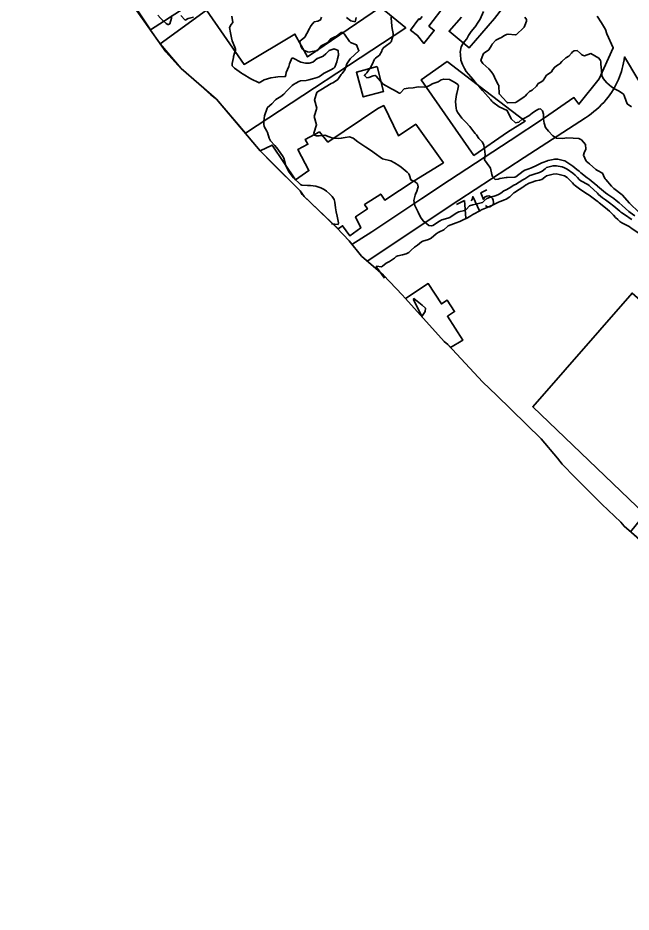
# Model space of a CAD drawing. Header units: metres. Extents: x 307586 to 320046, y 7427249 to 7434250.
# Drawn here: x 308293.8 to 308441.9, y 7432909.8 to 7433125.8 of the extents above; entities that cross this region are included whole.
import ezdxf
from ezdxf.enums import TextEntityAlignment as Align

# ---------------------------------------------------------------- set-up
doc = ezdxf.new("R2010")
doc.units = ezdxf.units.M
doc.header["$MEASUREMENT"] = 0
for name, color, linetype in [('Area', 45, 'Continuous'), ('Cotas', 45, 'Continuous'), ('Curvas de Nivel 1m', 11, 'Continuous'), ('Curvas de Nivel 5m', 15, 'Continuous'), ('Edificações', 30, 'Continuous'), ('Vias Primárias', 230, 'Continuous')]:
    doc.layers.add(name, color=color, linetype=linetype)
doc.styles.add('Style-STANDARD', font='STANDARD.shx')

msp = doc.modelspace()

# ---------------------------------------------------------------- linework, layer by layer
at = {"layer": 'Area'}
msp.add_polyline3d([(308445.55, 7432998.45, 721.14), (308440.23, 7433003.01, 716.93), (308439.45, 7433003.99, 716.65), (308434.88, 7433008.36, 716.73), (308428.43, 7433014.77, 716.54), (308425.3, 7433018.02, 716.58), (308424.14, 7433019.49, 716.45), (308420.21, 7433024.13, 719.23), (308409.42, 7433034.7, 716.76), (308406.12, 7433037.85, 716.66), (308397.68, 7433046.91, 721.64), (308396.79, 7433047.64, 721.56), (308386.63, 7433058.92, 723.08), (308382.12, 7433063.65, 716.79), (308380.82, 7433064.78, 715.53), (308376.82, 7433068.24, 715.43), (308373.82, 7433071.99, 718.68), (308370.9, 7433075.15, 718.38), (308362.48, 7433083.18, 720.16), (308362.02, 7433084.06, 720.33), (308355.35, 7433090.67, 715.99), (308352.37, 7433093.74, 720.06), (308341.8, 7433106.19, 719.51), (308340.44, 7433107.27, 720.37), (308332.53, 7433114.3, 719.93), (308329.57, 7433117.64, 719.85), (308324.36, 7433125.05, 719.86), (308322.52, 7433127.51, 721.21)], dxfattribs=at)
at = {"layer": 'Curvas de Nivel 1m', "flags": 128}
for points, elevation in [([(308406.3, 7433127.36), (308405.47, 7433125.54), (308405.02, 7433124.8), (308404.25, 7433123.66), (308404.21, 7433123.6), (308404.18, 7433123.56), (308403.28, 7433122.53), (308402.67, 7433121.58), (308402.52, 7433121.29), (308402.22, 7433120.79), (308401.69, 7433120.1), (308401.33, 7433119.59), (308400.93, 7433118.86), (308400.68, 7433117.59), (308400.69, 7433117.09), (308400.84, 7433115.59), (308401.18, 7433114.56), (308401.67, 7433113.58), (308402.13, 7433112.89), (308403.2, 7433111.57), (308404.1, 7433110.55), (308404.96, 7433109.55), (308405.47, 7433108.93), (308406.07, 7433108.26), (308406.74, 7433107.52), (308408.05, 7433106.01), (308408.29, 7433105.75), (308408.56, 7433105.5), (308410.03, 7433104.38), (308412.01, 7433103.46), (308412.99, 7433101.45), (308413.98, 7433100.51), (308414.8, 7433100.61), (308415.74, 7433101.41), (308415.99, 7433101.56), (308417.22, 7433102.18), (308418.01, 7433102.79), (308418.85, 7433103.38), (308419.58, 7433103.81), (308420.02, 7433103.86), (308420.55, 7433103.35), (308420.79, 7433102.57), (308420.79, 7433101.35), (308420.93, 7433100.4), (308421.26, 7433099.35), (308421.95, 7433098.44), (308423.06, 7433097.33), (308423.94, 7433096.78), (308425.34, 7433096.7), (308425.94, 7433096.78), (308426.4, 7433096.82), (308427.94, 7433096.81), (308429.35, 7433096.66), (308429.93, 7433096.4), (308430.94, 7433095.23), (308431.04, 7433094.09), (308430.57, 7433093.23), (308430.43, 7433092.69), (308431.1, 7433091.23), (308431.86, 7433090.57), (308433.42, 7433089.2), (308433.84, 7433088.94), (308435.01, 7433088.36), (308435.51, 7433087.17), (308435.63, 7433086.99), (308435.82, 7433086.76), (308437.17, 7433085.16), (308437.8, 7433084.65), (308439.77, 7433083.12), (308441.51, 7433081.1), (308441.75, 7433080.85), (308443.62, 7433079.08)], 713), ([(308327.61, 7433126.48), (308328.27, 7433125.8), (308329.66, 7433124.45), (308330.05, 7433124.24), (308330.25, 7433124.26), (308330.38, 7433124.31), (308330.55, 7433124.44), (308330.97, 7433125.73), (308330.98, 7433126.43)], 716), ([(308333.19, 7433126.41), (308334.27, 7433125.29), (308334.95, 7433125.7), (308336.28, 7433126.02)], 716), ([(308345.5, 7433126.26), (308345.76, 7433124.76), (308345.38, 7433124.26), (308344.96, 7433123.55), (308345.18, 7433122.26), (308345.44, 7433121.03), (308345.62, 7433120.26), (308346.19, 7433118.75), (308346.39, 7433118.25), (308346.38, 7433118.05), (308346.17, 7433117.32), (308345.94, 7433116.48), (308345.89, 7433116.25), (308345.59, 7433114.81), (308345.61, 7433114.26), (308346.13, 7433113.69), (308347.83, 7433112.52), (308348.11, 7433112.33), (308348.17, 7433112.29), (308348.26, 7433112.23), (308350.1, 7433111.13), (308352.08, 7433110.18), (308353.35, 7433110.9), (308354.1, 7433111.13), (308354.91, 7433111.33), (308356.1, 7433111.54), (308356.63, 7433111.6), (308358.11, 7433111.68), (308358.5, 7433111.71), (308358.53, 7433112.1), (308358.64, 7433112.62), (308359.25, 7433114.09), (308359.46, 7433114.77), (308360.02, 7433116.08), (308360.16, 7433116.14), (308360.34, 7433116.08), (308362.15, 7433115.18), (308363.26, 7433114.93), (308364.15, 7433114.88), (308365.07, 7433115.1), (308366.12, 7433116.01), (308366.15, 7433116.03), (308366.16, 7433116.03), (308367.54, 7433116.62), (308368.17, 7433117.13), (308369.05, 7433117.98), (308370.19, 7433118.38), (308371.2, 7433117.95), (308371.25, 7433116.87), (308371.04, 7433115.95), (308370.87, 7433115.24), (308370.36, 7433113.96), (308370.27, 7433113.82), (308370.13, 7433113.7), (308369.41, 7433113.25), (308368.12, 7433112.65), (308367.68, 7433112.43), (308367.12, 7433112), (308366.51, 7433111.6), (308366.1, 7433111.44), (308364.98, 7433111.14), (308364.09, 7433110.84), (308363.44, 7433110.7), (308362.09, 7433110.61), (308361.66, 7433110.49), (308360.96, 7433110.07), (308360.42, 7433109.73), (308360.08, 7433109.47), (308358.73, 7433108.1), (308358.06, 7433107.38), (308357.36, 7433106.81), (308356.16, 7433106.13), (308356.09, 7433106.08), (308356.04, 7433106.02), (308355.13, 7433105.04), (308354.14, 7433104.15), (308354.07, 7433104.09), (308354.01, 7433103.99), (308353.38, 7433102.16), (308353.22, 7433100.92), (308353.24, 7433100.16), (308353.35, 7433099.56), (308353.95, 7433098.45), (308354.08, 7433098.15), (308354.52, 7433096.75), (308354.88, 7433096.15), (308355.91, 7433095.04), (308356.64, 7433094.12), (308357.87, 7433092.29), (308357.95, 7433092.18), (308357.98, 7433092.11), (308358.03, 7433091.95), (308358.57, 7433090.1), (308359.36, 7433088.56), (308360.42, 7433087.16), (308362.05, 7433085.55), (308362.42, 7433085.43), (308363.79, 7433085.38), (308364.5, 7433085.32), (308365.79, 7433085.16), (308367.01, 7433084.77), (308367.78, 7433084.4), (308368.35, 7433083.98), (308369.13, 7433083.33), (308369.76, 7433082.7), (308370.2, 7433081.96), (308370.35, 7433081.35), (308370.51, 7433079.95), (308370.69, 7433078.98), (308370.93, 7433077.95), (308371.3, 7433076.33), (308371.17, 7433075.96), (308369.57, 7433076.08)], 716), ([(308384.01, 7433126.08), (308384.01, 7433125.8), (308384.15, 7433123.9), (308384.16, 7433123.8), (308384.25, 7433123.25), (308384.49, 7433122.06), (308384.49, 7433121.8), (308384.44, 7433121.59), (308384.22, 7433120.85), (308383.95, 7433120.06), (308383.75, 7433119.8), (308382.85, 7433119.16), (308382.19, 7433118.71), (308381.82, 7433118.19), (308381.7, 7433117.82), (308381.16, 7433116.84), (308380.17, 7433116.07), (308379.94, 7433115.84), (308379.4, 7433114.59), (308378.99, 7433113.86), (308378.12, 7433112.56), (308377.78, 7433112.21), (308377.52, 7433111.88), (308378.11, 7433111.38), (308378.57, 7433111.4), (308379.63, 7433111.85), (308380.11, 7433111.94), (308380.25, 7433111.84), (308382.08, 7433109.82), (308384.07, 7433108.69), (308384.67, 7433108.39), (308385.67, 7433107.78), (308385.95, 7433107.66), (308386.06, 7433107.67), (308386.15, 7433107.68), (308386.24, 7433107.77), (308387.15, 7433108.68), (308388.07, 7433108.84), (308389.31, 7433108.96), (308390.08, 7433109.1), (308390.64, 7433109.15), (308392.08, 7433109.12), (308392.58, 7433109.19), (308393.53, 7433109.69), (308393.88, 7433109.89), (308394.09, 7433109.98), (308395.34, 7433110.42), (308396.1, 7433110.84), (308396.68, 7433111.07), (308398.1, 7433110.92), (308399.55, 7433110.14), (308400.08, 7433109.74), (308400.2, 7433109.6), (308400.24, 7433109.44), (308400.07, 7433108.59), (308399.83, 7433107.6), (308399.76, 7433107.31), (308399.54, 7433105.61), (308399.69, 7433103.94), (308399.75, 7433103.6), (308399.82, 7433103.41), (308400.01, 7433103.07), (308401.07, 7433101.59), (308401.98, 7433100.62), (308402.98, 7433099.57), (308403.95, 7433098.33), (308404.29, 7433097.9), (308404.57, 7433097.55), (308405.12, 7433096.73), (308405.93, 7433095.89), (308406.23, 7433095.53), (308406.33, 7433095.12), (308406.62, 7433093.52), (308406.65, 7433092.76), (308406.56, 7433091.52), (308407.85, 7433089.74), (308407.98, 7433089.51), (308408.31, 7433087.99), (308408.46, 7433087.5), (308409.14, 7433086.82), (308409.82, 7433086.9), (308410.26, 7433087.03), (308411.82, 7433087.3), (308411.98, 7433087.3), (308413.82, 7433087.36), (308414.06, 7433087.44), (308415.84, 7433088.8), (308416.23, 7433089.01), (308417.25, 7433089.4), (308417.67, 7433089.57), (308417.85, 7433089.64), (308419.07, 7433090.15), (308419.86, 7433090.56), (308420.39, 7433090.83), (308421.71, 7433091.34), (308421.83, 7433091.39), (308421.87, 7433091.4), (308423.49, 7433091.71), (308423.88, 7433091.74), (308424.26, 7433091.7), (308425.87, 7433091.33), (308425.94, 7433091.29), (308427.85, 7433090.01), (308428.86, 7433089.25), (308429.39, 7433088.79), (308429.83, 7433088.4), (308431.32, 7433087.23), (308431.82, 7433086.84), (308433.68, 7433085.32), (308433.8, 7433085.23), (308433.82, 7433085.22), (308433.84, 7433085.2), (308435.78, 7433083.54), (308436.28, 7433083.16), (308437.76, 7433082.19), (308438.35, 7433081.73), (308439.02, 7433081.13), (308439.74, 7433080.5), (308441.4, 7433079.1), (308441.72, 7433078.84), (308442.81, 7433077.99)], 714), ([(308416.29, 7433126.05), (308416.63, 7433125.41), (308416.66, 7433125.02), (308416.26, 7433123.96), (308416.08, 7433123.59), (308415.96, 7433123.41), (308414.24, 7433121.8), (308413.94, 7433121.74), (308412.24, 7433121.93), (308411.86, 7433121.84), (308411.21, 7433121.47), (308410.6, 7433121.1), (308410.22, 7433120.94), (308409.28, 7433120.43), (308408.39, 7433119.51), (308408.2, 7433119.13), (308407.56, 7433118.14), (308406.76, 7433117.52), (308406.4, 7433117.31), (308406.18, 7433117.05), (308405.63, 7433115.54), (308406.15, 7433114.85), (308407.57, 7433113.52), (308408.13, 7433112.88), (308408.68, 7433112.06), (308408.92, 7433111.5), (308409.76, 7433109.81), (308409.98, 7433109.48), (308410, 7433109.4), (308410.04, 7433107.48), (308410.05, 7433107.46), (308410.06, 7433107.45), (308411.93, 7433105.46), (308412.04, 7433105.38), (308412.18, 7433105.32), (308414.04, 7433105.4), (308414.08, 7433105.4), (308414.15, 7433105.44), (308416.06, 7433106.68), (308416.43, 7433107.04), (308416.73, 7433107.4), (308417.43, 7433108.04), (308418.07, 7433108.4), (308419.07, 7433109.38), (308419.49, 7433109.97), (308420.1, 7433110.28), (308420.71, 7433110.75), (308421.12, 7433111.35), (308421.5, 7433111.97), (308422.12, 7433112.38), (308422.69, 7433112.77), (308423.07, 7433113.33), (308423.5, 7433113.97), (308424.15, 7433114.39), (308424.71, 7433114.75), (308425.22, 7433115.3), (308426.17, 7433116.18), (308426.86, 7433116.6), (308427.54, 7433117.28), (308427.81, 7433117.65), (308428.19, 7433117.91), (308428.88, 7433117.95), (308429.7, 7433117.25), (308429.94, 7433117), (308430.18, 7433116.83), (308430.7, 7433116.71), (308432.18, 7433117.22), (308434.17, 7433116.13), (308434.51, 7433115.54), (308434.59, 7433115.19), (308434.66, 7433114.69), (308434.78, 7433113.19), (308434.85, 7433111.92), (308435.16, 7433111.18), (308436.1, 7433110.17), (308437.17, 7433109.16), (308438.08, 7433108.58), (308439.06, 7433108.12), (308440.07, 7433107.44), (308440.29, 7433107.12), (308440.37, 7433106.81), (308441.01, 7433105.11), (308442.03, 7433104.35)], 712), ([(308382.37, 7433062.96), (308380.47, 7433065.65), (308380.48, 7433065.89), (308381.65, 7433065.73), (308381.86, 7433065.82), (308382.8, 7433066.58), (308383.57, 7433066.96), (308384.76, 7433067.78), (308385.2, 7433068.17), (308385.59, 7433068.33), (308386.73, 7433068.63), (308387.6, 7433068.85), (308388.23, 7433069.12), (308388.83, 7433069.73), (308389.62, 7433070.46), (308390.38, 7433070.96), (308391.31, 7433071.7), (308391.49, 7433071.85), (308391.63, 7433071.9), (308393.04, 7433072.29), (308393.64, 7433072.62), (308394.83, 7433073.66), (308395.31, 7433074), (308395.66, 7433074.13), (308396.69, 7433074.62), (308397.68, 7433075.56), (308397.72, 7433075.59), (308397.78, 7433075.63), (308399.69, 7433076.36), (308400.6, 7433076.68), (308401.7, 7433077.19), (308401.96, 7433077.32), (308402.4, 7433077.57), (308403.24, 7433078.03), (308403.71, 7433078.3), (308405.53, 7433079.34), (308405.72, 7433079.43), (308405.79, 7433079.46), (308405.93, 7433079.53), (308407.19, 7433080.06), (308407.73, 7433080.28), (308408.59, 7433080.64), (308409.75, 7433081.2), (308409.94, 7433081.29), (308410.34, 7433081.47), (308411.34, 7433081.88), (308411.76, 7433082.06), (308412.62, 7433082.59), (308413.45, 7433083.44), (308413.62, 7433083.6), (308413.78, 7433083.69), (308414.86, 7433084.36), (308415.8, 7433084.98), (308416.06, 7433085.14), (308416.46, 7433085.4), (308417.32, 7433085.88), (308417.81, 7433086.1), (308418.89, 7433086.45), (308419.82, 7433086.62), (308420.36, 7433086.81), (308421.09, 7433087.35), (308421.53, 7433087.64), (308421.83, 7433087.76), (308423.1, 7433088.05), (308423.83, 7433088.14), (308424.55, 7433088.03), (308425.83, 7433087.66), (308426.47, 7433087.28), (308427.81, 7433085.95), (308428.14, 7433085.6), (308428.51, 7433085.26), (308429.79, 7433084.3), (308431.43, 7433083.22), (308431.77, 7433083), (308432.44, 7433082.54), (308433.76, 7433081.55), (308433.96, 7433081.4), (308434.23, 7433081.19), (308435.73, 7433079.94), (308436.7, 7433079.16), (308437.71, 7433078.16), (308438.2, 7433077.64), (308438.71, 7433077.13), (308439.22, 7433076.65), (308439.7, 7433076.35), (308441.3, 7433075.49), (308441.68, 7433075.24), (308441.89, 7433075.1), (308443.67, 7433073.89)], 716)]:
    msp.add_lwpolyline(points, dxfattribs=dict(at, elevation=elevation))
at = {"layer": 'Curvas de Nivel 1m', "elevation": 717, "flags": 128}
msp.add_lwpolyline([(308391.41, 7433053.7), (308389.4, 7433057.79), (308389.47, 7433058.02), (308389.89, 7433057.72), (308391.45, 7433056.43), (308392.28, 7433055.69), (308392.23, 7433054.89), (308391.41, 7433053.7)], close=True, dxfattribs=at)
at = {"layer": 'Curvas de Nivel 5m', "elevation": 715, "flags": 128}
for points in [[(308367.14, 7433126), (308366.95, 7433125.33), (308366.27, 7433125.03), (308365.41, 7433124.88), (308364.65, 7433124.03), (308364.52, 7433123.76), (308364.25, 7433123.29), (308363.62, 7433122.04), (308363.11, 7433121.16), (308362.21, 7433120.43), (308361.99, 7433120.28), (308361.89, 7433120.06), (308362.19, 7433119.02), (308362.47, 7433118.34), (308362.78, 7433118.05), (308363.76, 7433117.61), (308364.18, 7433117.59), (308364.54, 7433117.66), (308366.18, 7433117.92), (308366.24, 7433117.95), (308366.29, 7433118.01), (308367.09, 7433119.11), (308368.2, 7433119.63), (308368.74, 7433119.98), (308369.38, 7433120.81), (308370.22, 7433121.21), (308370.78, 7433121.4), (308371.5, 7433121.95), (308371.87, 7433122.31), (308372.24, 7433122.28), (308372.7, 7433121.94), (308373.96, 7433120.17), (308374.14, 7433119.92), (308374.2, 7433119.88), (308375.63, 7433119.33), (308376.18, 7433117.89), (308374.16, 7433116.04), (308374.1, 7433115.98), (308374.06, 7433115.92), (308373.31, 7433114.76), (308373, 7433113.93), (308372.76, 7433113.3), (308372.12, 7433112.38), (308371.91, 7433112.14), (308371.77, 7433111.94), (308371.08, 7433110.97), (308370.09, 7433110.21), (308369.91, 7433110.13), (308369.52, 7433109.97), (308368.07, 7433109.12), (308367.4, 7433108.66), (308366.2, 7433108.01), (308366.12, 7433107.95), (308366.06, 7433107.84), (308365.49, 7433106.02), (308366.01, 7433104.01), (308365.39, 7433102.02), (308365.96, 7433100.01), (308365.28, 7433098.02), (308365.45, 7433097.53), (308365.94, 7433097.34), (308366.6, 7433097.34), (308367.94, 7433097.49), (308369.05, 7433097.09), (308369.93, 7433096.74), (308371.21, 7433096.67), (308371.93, 7433096.75), (308372.9, 7433096.96), (308373.93, 7433097.12), (308374.79, 7433096.76), (308375.92, 7433095.89), (308377.9, 7433094.62), (308379.03, 7433093.85), (308379.54, 7433093.49), (308379.89, 7433093.26), (308381.87, 7433091.82), (308383.87, 7433091.28), (308384.81, 7433090.84), (308385.85, 7433090.17), (308386.39, 7433089.76), (308387.83, 7433088.53), (308388.23, 7433088.15), (308388.41, 7433087.74), (308388.77, 7433086.69), (308389.81, 7433086.27), (308390.36, 7433085.71), (308390.5, 7433085.01), (308390.07, 7433083.72), (308389.98, 7433083.51), (308389.77, 7433083.01), (308389.45, 7433081.72), (308389.74, 7433080.55), (308390.14, 7433079.72), (308390.49, 7433078.94), (308391.05, 7433077.71), (308391.69, 7433076.77), (308393.1, 7433075.69), (308393.68, 7433075.61), (308393.74, 7433075.62), (308394.08, 7433075.67), (308395.69, 7433076.73), (308396.25, 7433077.09), (308397.7, 7433077.48), (308398.19, 7433077.62), (308399.71, 7433078.69), (308400.32, 7433078.99), (308401.72, 7433079.32), (308401.92, 7433079.38), (308402.13, 7433079.58), (308402.9, 7433080.4), (308403.74, 7433080.71), (308404.43, 7433080.87), (308405.75, 7433081.16), (308406.02, 7433081.25), (308406.37, 7433081.52), (308407.09, 7433082.18), (308407.76, 7433082.44), (308409.14, 7433082.86), (308409.77, 7433083.1), (308410.03, 7433083.22), (308410.44, 7433083.47), (308411.23, 7433084.02), (308411.79, 7433084.32), (308412.51, 7433084.73), (308413.65, 7433085.44), (308413.74, 7433085.5), (308413.8, 7433085.53), (308413.99, 7433085.62), (308415.82, 7433086.71), (308416.26, 7433086.96), (308416.97, 7433087.4), (308417.49, 7433087.73), (308417.83, 7433087.87), (308418.51, 7433088.06), (308419.83, 7433088.48), (308420.43, 7433088.77), (308421.15, 7433089.35), (308421.53, 7433089.66), (308421.85, 7433089.8), (308423.09, 7433090.1), (308423.85, 7433090.11), (308425.32, 7433089.83), (308425.85, 7433089.65), (308426.52, 7433089.28), (308427.83, 7433088.3), (308428.39, 7433087.82), (308428.96, 7433087.25), (308429.38, 7433086.81), (308429.82, 7433086.47), (308431.47, 7433085.56), (308431.8, 7433085.35), (308431.96, 7433085.22), (308433.78, 7433083.49), (308434.08, 7433083.2), (308434.99, 7433082.4), (308435.76, 7433081.85), (308436.7, 7433081.16), (308437.74, 7433080.33), (308439.22, 7433079.13), (308439.49, 7433078.89), (308439.72, 7433078.71), (308440.79, 7433078.03), (308441.71, 7433077.38), (308442.08, 7433077.1)], [(308375.56, 7433125.9), (308375.25, 7433124.92), (308374.27, 7433125.11), (308373.17, 7433125.93)]]:
    msp.add_lwpolyline(points, dxfattribs=at)
at = {"layer": 'Edificações'}
for points in [[(308339.09, 7433161.11), (308324.1, 7433172.77), (308312.63, 7433182.77), (308308.04, 7433180.81), (308308.81, 7433180.08), (308306.48, 7433178.52), (308305.11, 7433178.9), (308301.99, 7433177.26), (308299.63, 7433174.75), (308298.33, 7433173.65), (308293.83, 7433171.58), (308304.94, 7433154.25), (308309.74, 7433146.83), (308315.27, 7433138.41), (308318.21, 7433134.56), (308325.85, 7433122.93), (308346.89, 7433136.53), (308360.26, 7433144.69), (308348.69, 7433154.02), (308341.69, 7433158.1), (308339.09, 7433161.11)], [(308400.96, 7433125.98), (308397.98, 7433122.59), (308402.81, 7433118.6), (308408.94, 7433125.68), (308412.79, 7433130.79)], [(308391.45, 7433126.2), (308390.87, 7433125.42), (308390.64, 7433125.59), (308388.62, 7433122.89), (308390.35, 7433121.59), (308391.89, 7433119.68), (308394.38, 7433122.82), (308393.09, 7433123.84), (308397.06, 7433128.99)], [(308545.35, 7432909.81), (308514.12, 7432936.8), (308517.43, 7432940.96), (308482.1, 7432972.69), (308478.51, 7432968.69), (308441.82, 7433001.65), (308445.22, 7433005.98), (308418.18, 7433031.91), (308442.17, 7433059.37), (308470.69, 7433034.45), (308480.13, 7433043.06), (308535.6, 7432991.83), (308539.74, 7432996.31), (308536.13, 7432998.35), (308540.23, 7433003.12), (308575.81, 7432974.67), (308571.24, 7432968.97), (308574.81, 7432966.11), (308579.23, 7432970.34), (308612.1, 7432942.18)]]:
    msp.add_lwpolyline(points, dxfattribs=at)
for points, elevation in [([(308328.19, 7433119.6), (308333.27, 7433113.64), (308341.8, 7433106.19), (308348.8, 7433097.95), (308387.52, 7433123.43), (308381.42, 7433128.4), (308363.78, 7433116.4), (308360.73, 7433121.91), (308348.46, 7433114.61), (308339.38, 7433127.73), (308328.19, 7433119.6)], 719.85), ([(308352.37, 7433093.74), (308355.27, 7433095.11), (308360.87, 7433086.74), (308364.13, 7433088.93), (308361.44, 7433094.01), (308363.87, 7433095.29), (308363.23, 7433096.49), (308366.64, 7433098.29), (308368.72, 7433095.84), (308380.76, 7433103.95), (308382.18, 7433104.65), (308385.73, 7433097.36), (308389.92, 7433100.15), (308396.61, 7433090.86), (308389.51, 7433086.46), (308382.44, 7433081.81), (308381.47, 7433083.29), (308377.57, 7433080.72), (308378.26, 7433079.68), (308375.39, 7433077.79), (308376.65, 7433075.1), (308373.97, 7433073.22), (308372.27, 7433075.64), (308371.18, 7433074.88), (308362.98, 7433082.7), (308362.02, 7433084.06), (308359.38, 7433086.68)], 720.06), ([(308387.42, 7433058.04), (308392.93, 7433061.63), (308396.11, 7433056.75), (308397.5, 7433057.66), (308399.31, 7433054.88), (308397.57, 7433053.76), (308401.3, 7433048.02), (308398.34, 7433046.2), (308397.68, 7433046.91), (308396.79, 7433047.64)], 722.96)]:
    msp.add_lwpolyline(points, close=True, dxfattribs=dict(at, elevation=elevation))
for points in [[(308380.57, 7433114.09), (308375.6, 7433112.72), (308377.25, 7433106.74), (308382.15, 7433108.09)], [(308397.51, 7433115.27), (308391.26, 7433110.9), (308403.98, 7433092.62), (308412.08, 7433098.26), (308416.35, 7433100.91), (308406.88, 7433108.11)]]:
    msp.add_lwpolyline(points, close=True, dxfattribs=at)
at = {"layer": 'Vias Primárias', "elevation": 730.82}
msp.add_lwpolyline([(308433.74, 7433126.25), (308434.78, 7433124.63), (308435.78, 7433123.07), (308436.05, 7433122.01), (308437.61, 7433118.62), (308434.19, 7433111.1), (308429.31, 7433104.98), (308428.14, 7433106.6), (308420.99, 7433101.73), (308412.7, 7433096.23), (308398.09, 7433086.61), (308391.38, 7433082.21), (308379.28, 7433074.15), (308374.51, 7433071.13)], dxfattribs=at)
at = {"layer": 'Vias Primárias', "elevation": 715.47}
msp.add_lwpolyline([(308378.15, 7433067.09), (308400.33, 7433081.82), (308416.12, 7433092.13), (308430.93, 7433101.7, 0.075279), (308435.94, 7433106.13, 0.147994), (308440.31, 7433116.39), (308443.54, 7433111.05), (308448.25, 7433104.09), (308451, 7433100.21), (308454.97, 7433094.75), (308461.17, 7433086.16), (308468.9, 7433077.12), (308475.04, 7433070.33), (308483.89, 7433061.79), (308491.59, 7433054.73), (308501.74, 7433045.59), (308513.31, 7433035.94), (308520.67, 7433030.02), (308534.79, 7433020.92), (308544.9, 7433015.01)], format="xyb", dxfattribs=at)

# ---------------------------------------------------------------- texts
at = {"layer": 'Cotas', "style": 'Style-STANDARD'}
msp.add_text('715', height=4, rotation=25.6045, dxfattribs=at).set_placement((308404.43, 7433080.78, 715), align=Align.MIDDLE_CENTER)

doc.saveas('drawing.dxf')
